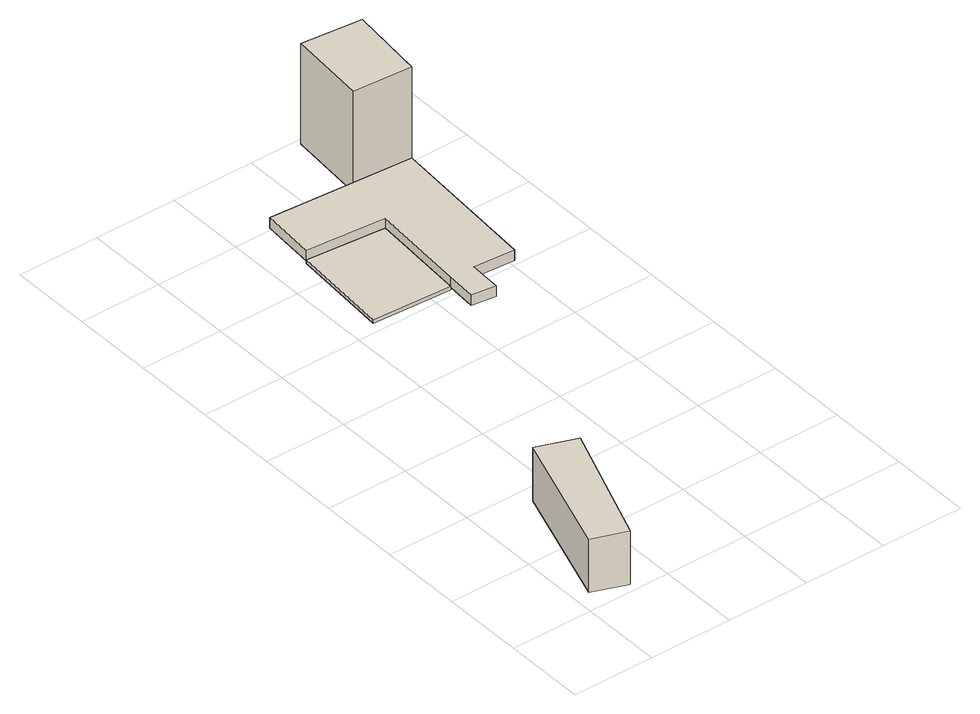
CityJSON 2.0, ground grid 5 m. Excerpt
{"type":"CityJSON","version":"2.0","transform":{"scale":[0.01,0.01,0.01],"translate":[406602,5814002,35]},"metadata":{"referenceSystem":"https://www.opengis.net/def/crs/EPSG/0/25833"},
"CityObjects":{
"building1":{"type":"Building","attributes":{"Gemeindeschluessel":"11000009","BezugspunktDach":"2200","function":"31001_1312","measuredHeight":3.4,"storeysAboveGround":1},"address":[{"country":"Germany","locality":"Berlin","thoroughfareNumber":"228 (2)","thoroughfareName":"Dahlwitzer Landstraße"}],"geometry":[{"type":"Solid","lod":"1","boundaries":[[[[0,1,2,3]],[[4,5,6,7]],[[4,7,3,2]],[[5,4,2,1]],[[6,5,1,0]],[[7,6,0,3]]]]}]},
"building2":{"type":"Building","attributes":{"Gemeindeschluessel":"11000009","BezugspunktDach":"2200","function":"31001_2000","measuredHeight":0.205,"storeysAboveGround":1},"address":[{"country":"Germany","locality":"Berlin","thoroughfareNumber":"228 (1)","thoroughfareName":"Dahlwitzer Landstraße"}],"geometry":[{"type":"Solid","lod":"1","boundaries":[[[[8,9,10,11]],[[12,13,14,15]],[[12,15,11,10]],[[13,12,10,9]],[[14,13,9,8]],[[15,14,8,11]]]]}]},
"building3":{"type":"Building","attributes":{"Gemeindeschluessel":"11000009","BezugspunktDach":"2200","function":"31001_1312","measuredHeight":0.667,"storeysAboveGround":1},"address":[{"country":"Germany","locality":"Berlin","thoroughfareNumber":"228","thoroughfareName":"Dahlwitzer Landstraße"}],"geometry":[{"type":"Solid","lod":"1","boundaries":[[[[16,17,18,19,20,21,22,23,24,25]],[[26,27,28,29,30,31,32,33,34,35]],[[26,35,25,24]],[[27,26,24,23]],[[28,27,23,22]],[[29,28,22,21]],[[30,29,21,20]],[[31,30,20,19]],[[32,31,19,18]],[[33,32,18,17]],[[34,33,17,16]],[[35,34,16,25]]]]}]},
"building4":{"type":"Building","attributes":{"Gemeindeschluessel":"11000009","BezugspunktDach":"2200","function":"51009_1610","measuredHeight":6.37,"storeysAboveGround":0},"address":[{"country":"Germany","locality":"Berlin"}],"geometry":[{"type":"Solid","lod":"1","boundaries":[[[[36,37,38,39]],[[40,41,42,43]],[[40,43,39,38]],[[41,40,38,37]],[[42,41,37,36]],[[43,42,36,39]]]]}]}
},
"vertices":[
[297,48,402],[585,813,402],[349,902,402],[91,124,402],[349,902,62],[585,813,62],[297,48,62],[91,124,62],
[1098,2502,119],[1144,3092,119],[665,3134,119],[617,2529,119],[665,3134,98],[1144,3092,98],[1098,2502,98],[617,2529,98],
[1144,3092,181],[1098,2502,181],[1084,2318,181],[1231,2299,181],[1241,2495,181],[1490,2476,181],[1565,3403,181],[1204,3427,181],[692,3462,181],[665,3134,181],[692,3462,114],[1204,3427,114],[1565,3403,114],[1490,2476,114],[1241,2495,114],[1231,2299,114],[1084,2318,114],[1098,2502,114],[1144,3092,114],[665,3134,114],
[1565,3403,760],[1618,3870,760],[1247,3907,760],[1204,3427,760],[1247,3907,123],[1618,3870,123],[1565,3403,123],[1204,3427,123]
]}
